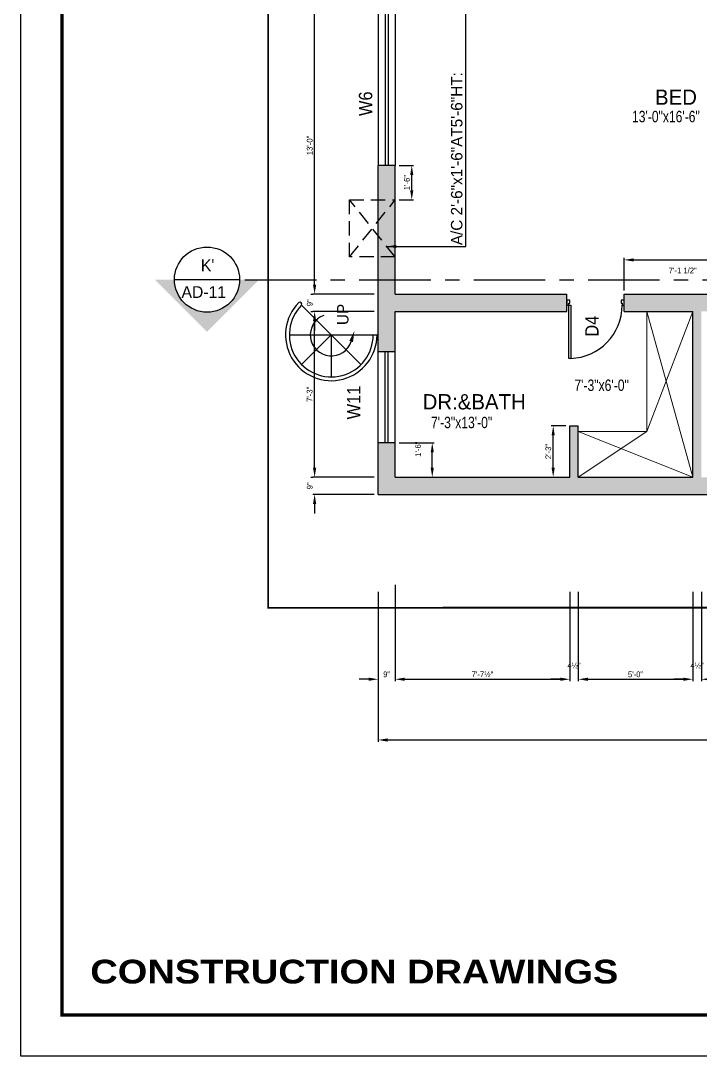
# Model space of a CAD drawing. Extents: x 10753 to 18704, y -5361 to 1140.
# Drawn here: x 11241 to 11597, y -735 to -192 of the extents above; entities that cross this region are included whole.
import ezdxf
from ezdxf.enums import TextEntityAlignment as Align

# ---------------------------------------------------------------- set-up
doc = ezdxf.new("R2010")
doc.units = 0
doc.header["$LTSCALE"] = 30
doc.header["$MEASUREMENT"] = 0
doc.header["$PDMODE"] = 3
doc.linetypes.add('CENTER', pattern=[2, 1.25, -0.25, 0.25, -0.25])
doc.linetypes.add('HIDDEN', pattern=[0.375, 0.25, -0.125])
doc.layers.get('0').update_dxf_attribs({"linetype": 'CONTINUOUS'})
doc.layers.get('DEFPOINTS').update_dxf_attribs({"linetype": 'CONTINUOUS'})
for name, color, linetype in [('cross sectional lines', 9, 'CONTINUOUS'), ('DIM', 6, 'CONTINUOUS'), ('DOOR', 4, 'CONTINUOUS'), ('SEAL', 1, 'CONTINUOUS'), ('SLINE', 3, 'CONTINUOUS'), ('stairs terrace', 1, 'CONTINUOUS'), ('TEXT', 13, 'CONTINUOUS'), ('TEXTDW', 3, 'CONTINUOUS'), ('WALL', 2, 'CONTINUOUS'), ('Walls Hatch', 51, 'CONTINUOUS'), ('WINDOW', 5, 'CONTINUOUS'), ('WL', 9, 'CONTINUOUS')]:
    doc.layers.add(name, color=color, linetype=linetype)
doc.layers.add('hatich', color=8, linetype='HIDDEN', lineweight=5)
doc.styles.add('EE', font='eurr____.ttf')
doc.styles.get("Standard").update_dxf_attribs({"font": 'stylu.ttf', "height": 3})
doc.styles.add('STYLE3', font='ariblk.ttf', dxfattribs={"height": 1})
doc.dimstyles.new('D1', dxfattribs={"dimtxt": 6, "dimasz": 5, "dimexe": 1, "dimexo": 2, "dimgap": 1, "dimtad": 1, "dimdec": 4, "dimzin": 3, "dimdsep": 46, "dimlunit": 4, "dimtxsty": 'Standard', "dimcen": 3, "dimclrd": 7, "dimclre": 7, "dimclrt": 2, "dimadec": 0, "dimazin": 0, "dimtfac": 1, "dimtdec": 4, "dimtofl": 0, "dimtmove": 2, "dimatfit": 3, "dimfxl": 1, "dimfrac": 2, "dimtolj": 1, "dimtzin": 1, "dimarcsym": 0})

# ---------------------------------------------------------------- blocks, each defined once
blk = doc.blocks.new('*D55')
at = {"layer": 'DEFPOINTS', "color": 0, "transparency": 16777216}
for p in [(11428.54, -515.05), (12255.04, -538.47), (12255.04, -569.31)]:
    blk.add_point(p, dxfattribs=at)
at = {"layer": 'DIM', "color": 7, "lineweight": -2, "transparency": 16777216}
for p, q in [((11428.54, -517.05), (11428.54, -570.31)), ((12255.04, -540.47), (12255.04, -570.31)), ((11433.54, -569.31), (12250.04, -569.31))]:
    blk.add_line(p, q, dxfattribs=at)
at = {"layer": 'DIM', "color": 7, "transparency": 16777216}
for points in [[(11433.54, -568.48), (11433.54, -570.15), (11428.54, -569.31)], [(12250.04, -568.48), (12250.04, -570.15), (12255.04, -569.31)]]:
    blk.add_solid(points, dxfattribs=at)
at = {"layer": 'DIM', "color": 2, "transparency": 16777216, "insert": (11841.79, -566.6), "char_height": 3, "attachment_point": 5}
blk.add_mtext('\\A1;68\'-10 1/2"', dxfattribs=at)
blk = doc.blocks.new('*D74')
at = {"layer": 'DEFPOINTS', "color": 0, "transparency": 16777216}
for p in [(11395.26, -179.56), (11428.54, -179.56), (11395.26, -335.56)]:
    blk.add_point(p, dxfattribs=at)
at = {"layer": 'DIM', "color": 7, "lineweight": -2, "transparency": 16777216}
for p, q in [((11426.54, -179.56), (11394.26, -179.56)), ((11395.26, -330.56), (11395.26, -184.56)), ((11393.26, -335.56), (11394.26, -335.56))]:
    blk.add_line(p, q, dxfattribs=at)
at = {"layer": 'DIM', "color": 7, "transparency": 16777216}
for points in [[(11394.43, -184.56), (11396.1, -184.56), (11395.26, -179.56)], [(11394.43, -330.56), (11396.1, -330.56), (11395.26, -335.56)]]:
    blk.add_solid(points, dxfattribs=at)
at = {"layer": 'DIM', "color": 2, "transparency": 16777216, "insert": (11392.7, -257.56), "char_height": 3, "attachment_point": 5, "rotation": 90}
blk.add_mtext('\\A1;13\'-0"', dxfattribs=at)
blk = doc.blocks.new('*D75')
at = {"layer": 'DEFPOINTS', "color": 0, "transparency": 16777216}
for p in [(11395.26, -335.56), (11428.54, -335.56), (11395.26, -344.56)]:
    blk.add_point(p, dxfattribs=at)
at = {"layer": 'DIM', "color": 7, "lineweight": -2, "transparency": 16777216}
for p, q in [((11395.26, -330.56), (11395.26, -325.56)), ((11426.54, -335.56), (11394.26, -335.56)), ((11393.26, -344.56), (11394.26, -344.56)), ((11395.26, -349.56), (11395.26, -354.56))]:
    blk.add_line(p, q, dxfattribs=at)
at = {"layer": 'DIM', "color": 7, "transparency": 16777216}
for points in [[(11394.43, -330.56), (11396.1, -330.56), (11395.26, -335.56)], [(11394.43, -349.56), (11396.1, -349.56), (11395.26, -344.56)]]:
    blk.add_solid(points, dxfattribs=at)
at = {"layer": 'DIM', "color": 2, "transparency": 16777216, "insert": (11392.71, -340.06), "char_height": 3, "attachment_point": 5, "rotation": 90}
blk.add_mtext('\\A1;9"', dxfattribs=at)
blk = doc.blocks.new('*D76')
at = {"layer": 'DEFPOINTS', "color": 0, "transparency": 16777216}
for p in [(11395.26, -344.56), (11428.54, -344.56), (11395.26, -431.56)]:
    blk.add_point(p, dxfattribs=at)
at = {"layer": 'DIM', "color": 7, "lineweight": -2, "transparency": 16777216}
for p, q in [((11426.54, -344.56), (11394.26, -344.56)), ((11395.26, -426.56), (11395.26, -349.56)), ((11393.26, -431.56), (11394.26, -431.56))]:
    blk.add_line(p, q, dxfattribs=at)
at = {"layer": 'DIM', "color": 7, "transparency": 16777216}
for points in [[(11394.43, -349.56), (11396.1, -349.56), (11395.26, -344.56)], [(11394.43, -426.56), (11396.1, -426.56), (11395.26, -431.56)]]:
    blk.add_solid(points, dxfattribs=at)
at = {"layer": 'DIM', "color": 2, "transparency": 16777216, "insert": (11392.66, -388.06), "char_height": 3, "attachment_point": 5, "rotation": 90}
blk.add_mtext('\\A1;7\'-3"', dxfattribs=at)
blk = doc.blocks.new('*D77')
at = {"layer": 'DEFPOINTS', "color": 0, "transparency": 16777216}
for p in [(11395.26, -431.56), (11428.54, -431.56), (11428.54, -440.56)]:
    blk.add_point(p, dxfattribs=at)
at = {"layer": 'DIM', "color": 7, "lineweight": -2, "transparency": 16777216}
for p, q in [((11395.26, -426.56), (11395.26, -421.56)), ((11426.54, -431.56), (11394.26, -431.56)), ((11426.54, -440.56), (11394.26, -440.56)), ((11395.26, -445.56), (11395.26, -450.56))]:
    blk.add_line(p, q, dxfattribs=at)
at = {"layer": 'DIM', "color": 7, "transparency": 16777216}
for points in [[(11394.43, -426.56), (11396.1, -426.56), (11395.26, -431.56)], [(11394.43, -445.56), (11396.1, -445.56), (11395.26, -440.56)]]:
    blk.add_solid(points, dxfattribs=at)
at = {"layer": 'DIM', "color": 2, "transparency": 16777216, "insert": (11392.71, -436.06), "char_height": 3, "attachment_point": 5, "rotation": 90}
blk.add_mtext('\\A1;9"', dxfattribs=at)
blk = doc.blocks.new('*D78')
at = {"layer": 'DEFPOINTS', "color": 0, "transparency": 16777216}
for p in [(11593.54, -489.63), (11533.54, -537.47), (11593.54, -537.47)]:
    blk.add_point(p, dxfattribs=at)
at = {"layer": 'DIM', "color": 7, "lineweight": -2, "transparency": 16777216}
for p, q in [((11593.54, -491.63), (11593.54, -538.47)), ((11533.54, -535.47), (11533.54, -536.47)), ((11538.54, -537.47), (11588.54, -537.47))]:
    blk.add_line(p, q, dxfattribs=at)
at = {"layer": 'DIM', "color": 7, "transparency": 16777216}
for points in [[(11538.54, -536.64), (11538.54, -538.31), (11533.54, -537.47)], [(11588.54, -536.64), (11588.54, -538.31), (11593.54, -537.47)]]:
    blk.add_solid(points, dxfattribs=at)
at = {"layer": 'DIM', "color": 2, "transparency": 16777216, "insert": (11563.54, -534.9), "char_height": 3, "attachment_point": 5}
blk.add_mtext('\\A1;5\'-0"', dxfattribs=at)
blk = doc.blocks.new('SG')
at = {"layer": 'stairs terrace'}
for p, q in [((34.28, 57.6), (34.28, 11.6)), ((34.28, 35.6), (18.72, 51.15)), ((34.28, 35.6), (49.83, 51.15)), ((34.28, 35.6), (12.28, 35.6)), ((18.72, 20.04), (34.28, 35.6))]:
    blk.add_line(p, q, dxfattribs=at)
for centre, radius, start, end in [((34.28, 35.6), 24, 45, 270), ((34.28, 35.6), 22, 45, 270), ((50.33, 52.07), 1.04, 241.7395, 28.2605), ((34.28, 35.6), 11, 21.2367, 251.5428)]:
    blk.add_arc(centre, radius, start, end, dxfattribs=at)
blk.add_solid([(31.08, 26.12), (36.54, 23.44), (30.51, 24.21)], dxfattribs=at)
blk.add_text('UP', height=6, dxfattribs=at).set_placement((39.42, 26.59))
blk = doc.blocks.new('*D82')
at = {"layer": 'DEFPOINTS', "color": 0, "transparency": 16777216}
for p in [(11598.04, -489.63), (11593.54, -537.47), (11593.54, -537.47)]:
    blk.add_point(p, dxfattribs=at)
at = {"layer": 'DIM', "color": 7, "lineweight": -2, "transparency": 16777216}
for p, q in [((11598.04, -491.63), (11598.04, -538.47)), ((11588.54, -537.47), (11583.54, -537.47)), ((11593.54, -535.47), (11593.54, -536.47)), ((11603.04, -537.47), (11608.04, -537.47))]:
    blk.add_line(p, q, dxfattribs=at)
at = {"layer": 'DIM', "color": 7, "transparency": 16777216}
for points in [[(11588.54, -536.64), (11588.54, -538.31), (11593.54, -537.47)], [(11603.04, -536.64), (11603.04, -538.31), (11598.04, -537.47)]]:
    blk.add_solid(points, dxfattribs=at)
at = {"layer": 'DIM', "color": 2, "transparency": 16777216, "insert": (11595.79, -530.24), "char_height": 3, "attachment_point": 5}
blk.add_mtext('\\A1;4½"', dxfattribs=at)
blk = doc.blocks.new('*D85')
at = {"layer": 'DEFPOINTS', "color": 0, "transparency": 16777216}
for p in [(11437.54, -486.01), (11529.04, -489.63), (11529.04, -537.47)]:
    blk.add_point(p, dxfattribs=at)
at = {"layer": 'DIM', "color": 7, "lineweight": -2, "transparency": 16777216}
for p, q in [((11437.54, -488.01), (11437.54, -538.47)), ((11529.04, -491.63), (11529.04, -538.47)), ((11442.54, -537.47), (11524.04, -537.47))]:
    blk.add_line(p, q, dxfattribs=at)
at = {"layer": 'DIM', "color": 7, "transparency": 16777216}
for points in [[(11442.54, -536.64), (11442.54, -538.31), (11437.54, -537.47)], [(11524.04, -536.64), (11524.04, -538.31), (11529.04, -537.47)]]:
    blk.add_solid(points, dxfattribs=at)
at = {"layer": 'DIM', "color": 2, "transparency": 16777216, "insert": (11483.29, -534.85), "char_height": 3, "attachment_point": 5}
blk.add_mtext('\\A1;7\'-7½"', dxfattribs=at)
blk = doc.blocks.new('*D86')
at = {"layer": 'DEFPOINTS', "color": 0, "transparency": 16777216}
for p in [(11533.54, -489.63), (11529.04, -537.47), (11529.04, -537.47)]:
    blk.add_point(p, dxfattribs=at)
at = {"layer": 'DIM', "color": 7, "lineweight": -2, "transparency": 16777216}
for p, q in [((11533.54, -491.63), (11533.54, -538.47)), ((11524.04, -537.47), (11519.04, -537.47)), ((11529.04, -535.47), (11529.04, -536.47)), ((11538.54, -537.47), (11543.54, -537.47))]:
    blk.add_line(p, q, dxfattribs=at)
at = {"layer": 'DIM', "color": 7, "transparency": 16777216}
for points in [[(11524.04, -536.64), (11524.04, -538.31), (11529.04, -537.47)], [(11538.54, -536.64), (11538.54, -538.31), (11533.54, -537.47)]]:
    blk.add_solid(points, dxfattribs=at)
at = {"layer": 'DIM', "color": 2, "transparency": 16777216, "insert": (11531.29, -530.24), "char_height": 3, "attachment_point": 5}
blk.add_mtext('\\A1;4½"', dxfattribs=at)
blk = doc.blocks.new('*D87')
at = {"layer": 'DEFPOINTS', "color": 0, "transparency": 16777216}
for p in [(11428.54, -489.63), (11437.54, -489.63), (11437.54, -537.47)]:
    blk.add_point(p, dxfattribs=at)
at = {"layer": 'DIM', "color": 7, "lineweight": -2, "transparency": 16777216}
for p, q in [((11428.54, -491.63), (11428.54, -538.47)), ((11437.54, -491.63), (11437.54, -538.47)), ((11423.54, -537.47), (11418.54, -537.47)), ((11442.54, -537.47), (11447.54, -537.47))]:
    blk.add_line(p, q, dxfattribs=at)
at = {"layer": 'DIM', "color": 7, "transparency": 16777216}
for points in [[(11423.54, -536.64), (11423.54, -538.31), (11428.54, -537.47)], [(11442.54, -536.64), (11442.54, -538.31), (11437.54, -537.47)]]:
    blk.add_solid(points, dxfattribs=at)
at = {"layer": 'DIM', "color": 2, "transparency": 16777216, "insert": (11433.04, -534.92), "char_height": 3, "attachment_point": 5}
blk.add_mtext('\\A1;9"', dxfattribs=at)
blk = doc.blocks.new('*D88')
at = {"layer": 'DEFPOINTS', "color": 0, "transparency": 16777216}
for p in [(11520.36, -404.56), (11529.04, -404.56), (11520.36, -431.56)]:
    blk.add_point(p, dxfattribs=at)
at = {"layer": 'DIM', "color": 7, "lineweight": -2, "transparency": 16777216}
for p, q in [((11527.04, -404.56), (11519.36, -404.56)), ((11520.36, -426.56), (11520.36, -409.56)), ((11518.36, -431.56), (11519.36, -431.56))]:
    blk.add_line(p, q, dxfattribs=at)
at = {"layer": 'DIM', "color": 7, "transparency": 16777216}
for points in [[(11519.52, -409.56), (11521.19, -409.56), (11520.36, -404.56)], [(11519.52, -426.56), (11521.19, -426.56), (11520.36, -431.56)]]:
    blk.add_solid(points, dxfattribs=at)
at = {"layer": 'DIM', "color": 2, "transparency": 16777216, "insert": (11517.8, -418.06), "char_height": 3, "attachment_point": 5, "rotation": 90}
blk.add_mtext('\\A1;2\'-3"', dxfattribs=at)
blk = doc.blocks.new('D1')
for p, q in [((-3, 40.85), (-1.5, 40.85)), ((-3, 1.85), (-3, 40.85)), ((-1.5, 40.85), (-1.5, 1.85)), ((-40.5, 1.88), (-42, 1.88)), ((-42, 1.88), (-42, -1.88)), ((-40.5, 0.38), (-40.5, 1.88)), ((-39.75, 0.38), (-40.5, 0.38)), ((-39.75, -1.88), (-39.75, 0.38)), ((-1.5, 1.85), (-3, 1.85)), ((-2.25, 0.38), (-2.25, -1.88)), ((-1.5, 0.38), (-2.25, 0.38)), ((0, 1.88), (-1.5, 1.88)), ((-1.5, 1.88), (-1.5, 0.38)), ((0, -1.88), (0, 1.88)), ((-42, -1.88), (-39.75, -1.88)), ((-2.25, -1.88), (0, -1.88))]:
    blk.add_line(p, q)
blk.add_arc((-1.5, 1.88), 39, 91.84981, 180)
blk = doc.blocks.new('WINDOW')
for p, q in [((12, 0), (0, 0)), ((12, -3.75), (0, -3.75)), ((12, -5.25), (0, -5.25)), ((12, -9), (0, -9))]:
    blk.add_line(p, q)
blk = doc.blocks.new('*D89')
at = {"layer": 'DEFPOINTS', "color": 0, "transparency": 16777216}
for p in [(11643.04, -317.59), (11643.04, -317.59), (11557.54, -335.56)]:
    blk.add_point(p, dxfattribs=at)
at = {"layer": 'DIM', "color": 7, "lineweight": -2, "transparency": 16777216}
for p, q in [((11557.54, -333.56), (11557.54, -316.59)), ((11562.54, -317.59), (11638.04, -317.59)), ((11643.04, -315.59), (11643.04, -316.59))]:
    blk.add_line(p, q, dxfattribs=at)
at = {"layer": 'DIM', "color": 7, "transparency": 16777216}
for points in [[(11562.54, -316.76), (11562.54, -318.43), (11557.54, -317.59)], [(11638.04, -316.76), (11638.04, -318.43), (11643.04, -317.59)]]:
    blk.add_solid(points, dxfattribs=at)
at = {"layer": 'DIM', "color": 2, "transparency": 16777216, "insert": (11588.29, -323.17), "char_height": 3, "attachment_point": 5}
blk.add_mtext('\\A1;7\'-1 1/2"', dxfattribs=at)
blk = doc.blocks.new('*D90')
at = {"layer": 'DEFPOINTS', "color": 0, "transparency": 16777216}
for p in [(11437.54, -268.06), (11446.2, -268.06), (11437.54, -286.06)]:
    blk.add_point(p, dxfattribs=at)
at = {"layer": 'DIM', "color": 7, "lineweight": -2, "transparency": 16777216}
for p, q in [((11439.54, -268.06), (11447.2, -268.06)), ((11446.2, -281.06), (11446.2, -273.06)), ((11439.54, -286.06), (11447.2, -286.06))]:
    blk.add_line(p, q, dxfattribs=at)
at = {"layer": 'DIM', "color": 7, "transparency": 16777216}
for points in [[(11445.37, -273.06), (11447.04, -273.06), (11446.2, -268.06)], [(11445.37, -281.06), (11447.04, -281.06), (11446.2, -286.06)]]:
    blk.add_solid(points, dxfattribs=at)
at = {"layer": 'DIM', "color": 2, "transparency": 16777216, "insert": (11443.65, -277.06), "char_height": 3, "attachment_point": 5, "rotation": 90}
blk.add_mtext('\\A1;1\'-6"', dxfattribs=at)
blk = doc.blocks.new('ACP')
at = {"layer": 'stairs terrace', "linetype": 'HIDDEN'}
for p, q in [((-3, 27), (27, 3)), ((-3, 3), (27, 27)), ((-3, 3), (-3, 27)), ((-3, 27), (27, 27)), ((27, 27), (27, 3))]:
    blk.add_line(p, q, dxfattribs=at)
blk = doc.blocks.new('*D106')
at = {"layer": 'DEFPOINTS', "color": 0, "transparency": 16777216}
for p in [(11437.54, -413.56), (11456.95, -413.56), (11437.54, -431.56)]:
    blk.add_point(p, dxfattribs=at)
at = {"layer": 'DIM', "color": 7, "lineweight": -2, "transparency": 16777216}
for p, q in [((11439.54, -413.56), (11457.95, -413.56)), ((11456.95, -426.56), (11456.95, -418.56)), ((11439.54, -431.56), (11457.95, -431.56))]:
    blk.add_line(p, q, dxfattribs=at)
at = {"layer": 'DIM', "color": 7, "transparency": 16777216}
for points in [[(11456.12, -418.56), (11457.78, -418.56), (11456.95, -413.56)], [(11456.12, -426.56), (11457.78, -426.56), (11456.95, -431.56)]]:
    blk.add_solid(points, dxfattribs=at)
at = {"layer": 'DIM', "color": 2, "transparency": 16777216, "insert": (11449.52, -416.82), "char_height": 3, "attachment_point": 5, "rotation": 90}
blk.add_mtext('\\A1;1\'-6"', dxfattribs=at)

msp = doc.modelspace()

# ---------------------------------------------------------------- hatches: boundary and pattern name
at = {"layer": 'SLINE'}
msp.add_hatch(color=3, dxfattribs=at).paths.add_polyline_path([(11311.43275, -327.93497), (11321.76885, -327.93497, 0.414213562), (11338.84533, -345.01146, 0.414213562), (11355.92182, -327.93497), (11366.25792, -327.93497), (11338.84533, -355.34756)])
at = {"layer": 'Walls Hatch'}
h = msp.add_hatch(color=51, dxfattribs=at)
h.dxf.hatch_style = 1
h.paths.add_polyline_path([(11437.5352, -431.55953), (11437.5352, -413.55953), (11428.5352, -413.55953), (11428.5352, -440.55953), (11602.5352, -440.55953), (11602.5352, -431.55953), (11598.0352, -431.55953), (11598.0352, -344.55953), (11718.0352, -344.55953), (11718.0352, -368.55953), (11722.5352, -368.55953), (11722.5352, -327.96779), (11718.0352, -327.96779), (11718.0352, -335.55953), (11652.0352, -335.55953), (11652.0352, -327.96779), (11643.0352, -327.96779), (11643.0352, -335.55953), (11557.5352, -335.55953), (11557.5352, -344.55953), (11593.5352, -344.55953), (11593.5352, -431.55953), (11533.5352, -431.55953), (11533.5352, -404.55953), (11529.0352, -404.55953), (11529.0352, -431.55953)])
h.paths.add_polyline_path([(11428.5352, -327.96779), (11428.5352, -365.55953), (11437.5352, -365.55953), (11437.5352, -344.55953), (11527.5352, -344.55953), (11527.5352, -335.55953), (11437.5352, -335.55953), (11437.5352, -327.96779)], flags=17)
h.paths.add_polyline_path([(11428.5352, -268.05953), (11428.5352, -327.96779), (11437.5352, -327.96779), (11437.5352, -268.05953)])
h.paths.add_polyline_path([(11437.5352, -170.55953), (11437.5352, -91.05953), (11499.0352, -91.05953), (11499.0352, -86.55953), (11437.5352, -86.55953), (11437.5352, -82.05953), (11428.5352, -82.05953), (11428.5352, -184.05953), (11437.5352, -184.05953), (11437.5352, -179.55953), (11643.0352, -179.55953), (11643.0352, -184.05953), (11652.0352, -184.05953), (11652.0352, -179.55953), (11676.0352, -179.55953), (11676.0352, -170.55953), (11542.5352, -170.55953), (11542.5352, -143.55953), (11533.5352, -143.55953), (11533.5352, -170.55953)])
h.paths.add_polyline_path([(11428.5352, 30.44047), (11428.5352, -34.05953), (11437.5352, -34.05953), (11437.5352, 21.44047), (11533.5352, 21.44047), (11533.5352, -86.55953), (11529.0352, -86.55953), (11529.0352, -91.05953), (11533.5352, -91.05953), (11533.5352, -95.55953), (11542.5352, -95.55953), (11542.5352, 21.44047), (11635.5352, 21.44047), (11635.5352, 30.44047)])
h.paths.add_polyline_path([(11643.0352, -226.05953), (11643.0352, -327.96779), (11652.0352, -327.96779), (11652.0352, -251.55953), (11656.5352, -251.55953), (11656.5352, -242.55953), (11652.0352, -242.55953), (11652.0352, -226.05953)])
h.paths.add_polyline_path([(11698.5352, -242.55953), (11698.5352, -251.55953), (11718.0352, -251.55953), (11718.0352, -327.96779), (11722.5352, -327.96779), (11722.5352, -242.55953)])
h.paths.add_polyline_path([(11700.0352, -431.55953), (11700.0352, -440.55953), (11751.0352, -440.55953), (11751.0352, -431.55953), (11722.5352, -431.55953), (11722.5352, -404.55953), (11718.0352, -404.55953), (11718.0352, -431.55953)])
h.paths.add_polyline_path([(11638.5352, -431.55953), (11638.5352, -440.55953), (11664.0352, -440.55953), (11664.0352, -431.55953)], flags=17)
h.paths.add_polyline_path([(11722.5352, 6.44047), (11722.5352, -170.55953), (11718.0352, -170.55953), (11718.0352, -179.55953), (11731.5352, -179.55953), (11731.5352, -2.55953), (11783.36537, -2.55953), (11783.36647, 6.44047), (11731.5352, 6.44047)])
h.paths.add_polyline_path([(11783.36647, 6.44047), (11783.36537, -2.55953), (11790.0352, -2.55953), (11790.0352, 6.44047)])
h.paths.add_polyline_path([(11934.0352, 6.44047), (11934.0352, -2.55953), (12001.5352, -2.55953), (12001.5352, 6.44047)])
h.paths.add_polyline_path([(12052.5352, 30.44047), (12052.5352, 21.44047), (12205.5352, 21.44047), (12205.5352, 30.44047)])
h.paths.add_polyline_path([(11995.5352, -431.55953), (11995.5352, -440.55953), (12036.0352, -440.55953), (12036.0352, -327.96779), (12031.5352, -327.96779), (12031.5352, -431.55953)])
h.paths.add_polyline_path([(12080.67124, -280.19556), (12071.80728, -289.05953), (12039.39917, -289.05953), (12031.93039, -281.59075), (12028.74841, -284.77273), (12031.5352, -287.55953), (12031.5352, -327.96779), (12036.0352, -327.96779), (12036.0352, -293.55953), (12078.0352, -293.55953), (12078.0352, -327.96779), (12087.0352, -327.96779), (12087.0352, -286.55953)])
h.paths.add_polyline_path([(12078.0352, -327.96779), (12078.0352, -440.55953), (12087.0352, -440.55953), (12087.0352, -327.96779)])
h.paths.add_polyline_path([(12092.40907, -500.55953, -0.298216627), (12085.5352, -505.05953), (12247.5352, -505.05953, -0.298216627), (12240.66134, -500.55953)])
h.paths.add_polyline_path([(12151.7967, -213.5701), (12151.7967, -208.05953), (12147.2967, -208.05953), (12147.2967, -213.5701), (12139.95801, -220.9088), (12146.32197, -227.27276), (12148.87584, -224.71889, 0.232954432), (12205.59431, -250.05953), (12247.5352, -250.05953, -0.474497868), (12240.18673, -241.05953), (12238.5352, -241.05953), (12238.5352, -224.55953), (12229.5352, -224.55953), (12229.5352, -241.05953), (12205.41942, -241.05953, -0.262785094)])
h.paths.add_polyline_path([(12229.5352, -203.55953), (12229.5352, -212.55953), (12238.5352, -212.55953), (12238.5352, -203.55953)])
h.paths.add_polyline_path([(12147.2967, -179.55953), (12147.2967, -184.05953), (12151.7967, -184.05953), (12151.7967, -179.55953)])
h.paths.add_polyline_path([(12046.85116, -100.42345, 0.151876917), (11993.36553, -86.67505), (11993.36553, -109.56647), (11991.76982, -112.33032), (11993.20709, -127.8409), (12002.36553, -111.97802), (12002.36553, -95.67307, -0.399063942), (12081.99953, -179.55953), (12094.5352, -179.55953), (12094.5352, -170.55953), (12090.56302, -170.55953, 0.125206602), (12075.00902, -127.41992), (12079.0099, -123.41905), (12075.82792, -120.23707), (12070.17106, -120.23707), (12054.61471, -104.68072), (12054.61471, -99.02386), (12051.43273, -95.84188)])
h.paths.add_polyline_path([(11983.12931, -127.29613), (11986.56004, -139.35392), (11993.20709, -127.8409), (11991.76982, -112.33032)])
h.paths.add_polyline_path([(11977.14053, -137.669), (11981.06147, -145.54332, -0.018810037), (11983.66605, -144.36647), (11986.56004, -139.35392), (11983.12931, -127.29613)])
h.paths.add_polyline_path([(11974.15872, -142.83365), (11981.95295, -147.33365), (11977.14053, -137.669)])
h.paths.add_polyline_path([(11878.5352, -327.96779), (11878.5352, -431.55953), (11823.0352, -431.55953), (11823.0352, -440.55953), (11923.5352, -440.55953), (11923.5352, -431.55953), (11887.5352, -431.55953), (11887.5352, -327.96779)])
h.paths.add_polyline_path([(11978.09401, -55.56685), (11978.09401, -33.68837), (11964.19211, -33.68837), (11964.19211, -55.56685)], flags=9)
h.paths.add_polyline_path([(12254.2863, -193.63834), (12236.95394, -193.63834), (12236.95394, -207.54024), (12254.2863, -207.54024)], flags=9)
h.paths.add_polyline_path([(12018.38879, -307.63695), (11996.51031, -307.63695), (11996.51031, -321.53885), (12018.38879, -321.53885)], flags=9)
h.paths.add_polyline_path([(11964.2214, -274.41311), (11964.2214, -252.53464), (11950.3195, -252.53464), (11950.3195, -274.41311)], flags=9)
h.paths.add_polyline_path([(11876.15673, 76.38012), (11848.32217, 76.38012), (11848.32217, 62.47822), (11876.15673, 62.47822)], flags=9)
h.paths.add_polyline_path([(12135.65673, 76.3933), (12107.82217, 76.3933), (12107.82217, 62.4914), (12135.65673, 62.4914)], flags=9)
h.paths.add_polyline_path([(12162.0374, 8.43415), (12134.20285, 8.43415), (12134.20285, -5.46775), (12162.0374, -5.46775)], flags=9)
h.paths.add_polyline_path([(12002.76946, 67.73726), (11991.39318, 67.73726), (11991.39318, 53.83536), (12002.76946, 53.83536)], flags=9)
h.paths.add_polyline_path([(12225.51976, -195.31062), (12225.51976, -177.97827), (12211.61786, -177.97827), (12211.61786, -195.31062)], flags=9)
h.paths.add_polyline_path([(11982.7673, -228.69094), (11982.7673, -206.81246), (11968.8654, -206.81246), (11968.8654, -228.69094)], flags=9)
h.paths.add_polyline_path([(11844.49421, -206.49396), (11822.61573, -206.49396), (11822.61573, -220.39587), (11844.49421, -220.39587)], flags=9)
h.paths.add_polyline_path([(11996.10235, -176.75185), (12005.82864, -151.18355), (11992.83511, -146.24076), (11983.10883, -171.80906)], flags=9)
h.paths.add_polyline_path([(12181.02322, -206.99714), (12200.11665, -183.42636), (12189.31423, -174.67589), (12170.2208, -198.24667)], flags=9)
h.paths.add_polyline_path([(12060.74216, -266.6135), (12060.74216, -236.19622), (12046.84026, -236.19622), (12046.84026, -266.6135)], flags=9)
h.paths.add_polyline_path([(12124.85067, -197.38532), (12094.4334, -197.38532), (12094.4334, -211.28722), (12124.85067, -211.28722)], flags=9)
h.paths.add_polyline_path([(11913.4478, -227.27367), (11913.4478, -200.0826), (11904.11178, -200.0826), (11904.11178, -227.27367)], flags=9)
h.paths.add_polyline_path([(12227.59477, -215.44147), (12227.59477, -191.19468), (12216.64126, -191.19468), (12216.64126, -215.44147)], flags=9)
h.paths.add_polyline_path([(12227.88046, -239.60015), (12227.88046, -215.35336), (12216.92694, -215.35336), (12216.92694, -239.60015)], flags=25)
h.paths.add_polyline_path([(11834.07864, -22.1762), (11834.07864, -4.36925), (11823.29423, -4.36925), (11823.29423, -22.1762)], flags=9)
h.paths.add_polyline_path([(11874.26296, -8.72197), (11853.66815, -8.72197), (11853.66815, -16.53492), (11874.26296, -16.53492)], flags=9)
h.paths.add_polyline_path([(12035.60031, 0.11156), (12035.60031, 17.97489), (12024.64679, 17.97489), (12024.64679, 0.11156)], flags=9)
h.paths.add_polyline_path([(11840.9377, -135.22542), (11840.9377, -84.34607), (11831.57533, -84.34607), (11831.57533, -135.22542)], flags=9)
h.paths.add_polyline_path([(11842.17557, -293.98304), (11842.17557, -267.18808), (11832.83955, -267.18808), (11832.83955, -293.98304)], flags=9)
h.paths.add_polyline_path([(11832.82372, -291.30926), (11832.82372, -267.12478), (11820.25271, -267.12478), (11820.25271, -291.30926)], flags=9)
h.paths.add_polyline_path([(11888.39631, -275.19896), (11888.39631, -258.74058), (11877.51966, -258.74058), (11877.51966, -275.19896)], flags=9)
h.paths.add_polyline_path([(11950.48919, -186.47707), (11950.48919, -170.14423), (11939.98919, -170.14423), (11939.98919, -186.47707)], flags=9)
h.paths.add_polyline_path([(12165.48471, -134.29874), (12165.48471, -107.48182), (12156.0828, -107.48182), (12156.0828, -134.29874)], flags=9)
h.paths.add_polyline_path([(12079.87571, -104.82656), (12068.7644, -93.71525), (12062.3026, -100.17705), (12073.41391, -111.28835)], flags=25)
h.paths.add_polyline_path([(12057.69844, -204.98995), (12057.69844, -191.0024), (12048.53372, -191.0024), (12048.53372, -204.98995)], flags=9)
h.paths.add_polyline_path([(12113.62211, -167.16891), (12113.62211, -150.77715), (12102.94532, -150.77715), (12102.94532, -167.16891)], flags=9)
h.paths.add_polyline_path([(12156.16243, -145.60171), (12156.16243, -90.202), (12143.53871, -90.202), (12143.53871, -145.60171)], flags=9)
h.paths.add_polyline_path([(12018.31468, -285.14858), (12018.31468, -268.81574), (12007.81468, -268.81574), (12007.81468, -285.14858)], flags=9)
h.paths.add_polyline_path([(12035.15737, -261.90462), (12035.15737, -221.26919), (12022.69178, -221.26919), (12022.69178, -261.90462)], flags=9)
h.paths.add_polyline_path([(12044.58947, -254.9014), (12044.58947, -232.82448), (12035.26662, -232.82448), (12035.26662, -254.9014)], flags=9)
h.paths.add_polyline_path([(12099.17199, -277.17295), (12099.17199, -252.88587), (12088.29535, -252.88587), (12088.29535, -277.17295)], flags=9)
h.paths.add_polyline_path([(12017.55924, -238.34151), (12017.55924, -208.84004), (12008.15733, -208.84004), (12008.15733, -238.34151)], flags=9)
h.paths.add_polyline_path([(12008.10261, -238.3426), (12008.10261, -198.89897), (11998.48329, -198.89897), (11998.48329, -238.3426)], flags=9)
h.paths.add_polyline_path([(12164.51588, -201.52016), (12164.51588, -185.07714), (12153.68536, -185.07714), (12153.68536, -201.52016)], flags=9)
h.paths.add_polyline_path([(12138.05497, -324.25012), (12138.05497, -306.86725), (12128.90343, -306.86725), (12128.90343, -324.25012)], flags=9)
h.paths.add_polyline_path([(12207.08979, -236.23521), (12207.08979, -192.10343), (12194.65934, -192.10343), (12194.65934, -236.23521)], flags=9)
h.paths.add_polyline_path([(12216.70234, -234.51082), (12216.70234, -201.02424), (12206.99077, -201.02424), (12206.99077, -234.51082)], flags=9)
h.paths.add_polyline_path([(12082.56858, -229.26098), (12082.56858, -211.80344), (12073.19304, -211.80344), (12073.19304, -229.26098)], flags=9)
h.paths.add_polyline_path([(11829.89638, -139.78242), (11829.89638, -69.64186), (11817.43079, -69.64186), (11817.43079, -139.78242)], flags=9)
h.paths.add_polyline_path([(12237.67486, -20.12186), (12237.67486, -2.31491), (12226.89046, -2.31491), (12226.89046, -20.12186)], flags=9)
h.paths.add_polyline_path([(12001.90463, -87.03355), (12001.90463, -13.64596), (11992.52908, -13.64596), (11992.52908, -87.03355)], flags=9)

# ---------------------------------------------------------------- linework, layer by layer
at = {"layer": 'cross sectional lines', "linetype": 'CENTER'}
msp.add_line((11358.67541, -327.96779), (12379.48144, -327.96779), dxfattribs=at)
at = {"layer": 'hatich', "linetype": 'Continuous'}
for p, q in [((11569.5352, -344.55953), (11593.5352, -431.55953)), ((11569.5352, -407.55953), (11593.5352, -344.55953)), ((11569.5352, -407.55953), (11569.5352, -344.55953)), ((11533.5352, -407.55953), (11593.5352, -431.55953)), ((11533.5352, -431.55953), (11569.5352, -407.55953)), ((11533.5352, -407.55953), (11569.5352, -407.55953))]:
    msp.add_line(p, q, dxfattribs=at)
at = {"layer": 'SEAL', "color": 1}
msp.add_lwpolyline([(12659.23917, 216.90941), (12659.23917, -735.16087), (11241.16089, -735.16087), (11241.16089, 216.90941)], close=True, dxfattribs=at)
at = {"layer": 'SLINE', "color": 3}
msp.add_line((11321.76885, -327.93497), (11355.92182, -327.93497), dxfattribs=at)
msp.add_circle((11338.84533, -327.93497), 17.07648, dxfattribs=at)
at = {"layer": 'WALL'}
for p, q in [((11428.5352, -365.55953), (11428.5352, -268.05953)), ((11437.5352, -268.05953), (11428.5352, -268.05953)), ((11437.5352, -335.55953), (11437.5352, -268.05953)), ((11437.5352, -335.55953), (11527.5352, -335.55953)), ((11527.5352, -344.55953), (11527.5352, -335.55953)), ((11557.5352, -344.55953), (11557.5352, -335.55953)), ((11557.5352, -335.55953), (11643.0352, -335.55953)), ((11437.5352, -344.55953), (11527.5352, -344.55953)), ((11437.5352, -365.55953), (11437.5352, -344.55953)), ((11557.5352, -344.55953), (11593.5352, -344.55953)), ((11593.5352, -431.55953), (11593.5352, -344.55953)), ((11428.5352, -365.55953), (11437.5352, -365.55953)), ((11529.0352, -404.55953), (11533.5352, -404.55953)), ((11529.0352, -431.55953), (11529.0352, -404.55953)), ((11533.5352, -431.55953), (11533.5352, -404.55953)), ((11437.5352, -413.55953), (11428.5352, -413.55953)), ((11428.5352, -440.55953), (11428.5352, -413.55953)), ((11437.5352, -431.55953), (11437.5352, -413.55953)), ((11437.5352, -431.55953), (11529.0352, -431.55953)), ((11533.5352, -431.55953), (11593.5352, -431.55953)), ((11428.5352, -440.55953), (11602.5352, -440.55953))]:
    msp.add_line(p, q, dxfattribs=at)
at = {"layer": 'WALL', "const_width": 1}
msp.add_lwpolyline([(12082.05568, -499.81053), (11370.91591, -500.026), (11370.91591, 66.82836)], dxfattribs=at)
at = {"layer": 'WL', "const_width": 1.80316}
msp.add_lwpolyline([(12637.6012, 195.27145), (12637.6012, -713.52291), (11262.79885, -713.52291), (11262.79885, 195.27145)], close=True, dxfattribs=at)

# ---------------------------------------------------------------- block references
at = {"layer": 'DOOR', "xscale": 0.7142857142857143, "yscale": 0.7142857142857143, "zscale": 0.7142857142857143, "rotation": 180}
msp.add_blockref('D1', (11527.5352, -340.05953), dxfattribs=at)
at = {"layer": 'WALL', "rotation": 90}
for name, p in [('ACP', (11440.5352, -313.05953)), ('SG', (11439.60412, -391.19309))]:
    msp.add_blockref(name, p, dxfattribs=at)
at = {"layer": 'WINDOW'}
for p, xscale, zscale, rotation in [((11428.5352, -268.05953), 7, 7, 90), ((11437.5352, -365.55953), 4, 4, 270)]:
    msp.add_blockref('WINDOW', p, dxfattribs=dict(at, xscale=xscale, zscale=zscale, rotation=rotation))

# ---------------------------------------------------------------- texts
at = {"layer": 'SLINE', "color": 3, "attachment_point": 1, "style": 'EE'}
for s, width, insert, char_height in [("{\\C0;K'}", 21.3389558, (11335.61563, -317.3565), 6.157386), ('{\\C0;AD-11}', 31.0716794, (11325.4729, -331.36746), 6.1573861)]:
    msp.add_mtext_dynamic_manual_height_columns(s, width=width, gutter_width=45, heights=[0], dxfattribs=dict(at, insert=insert, char_height=char_height))
at = {"layer": 'TEXT'}
msp.add_text('A/C 2\'-6"x1\'-6"AT5\'-6"HT:', height=6, rotation=90, dxfattribs=at).set_placement((11472.75474, -309.88223))
for s, p in [('BED', (11573.73392, -236.25976)), ('DR:&BATH', (11451.88684, -395.98367))]:
    msp.add_text(s, height=8, dxfattribs=at).set_placement(p)
for s, width, p in [('13\'-0"x16\'-6"', 0.791402, (11561.6867, -245.42896)), ('7\'-3"x6\'-0"', 0.794151, (11531.47073, -386.3037)), ('7\'-3"x13\'-0"', 0.794151, (11456.2985, -405.83018))]:
    msp.add_text(s, height=6, dxfattribs=dict(at, width=width)).set_placement(p)
at = {"layer": 'TEXTDW', "width": 0.918649}
for s, p in [('W6', (11425.47759, -242.15612)), ('D4', (11544.13921, -357.84953)), ('W11', (11419.29551, -401.22322))]:
    msp.add_text(s, height=7, rotation=90, dxfattribs=at).set_placement(p)
at = {"layer": 'WALL', "color": 1, "style": 'STYLE3'}
msp.add_text('CONSTRUCTION DRAWINGS', height=12.4676175, dxfattribs=at).set_placement((11416.07596, -696.99051), align=Align.CENTER)

# ---------------------------------------------------------------- dimensions: what is measured, and where the dimension line sits
at = {"layer": 'DIM'}
for base, p1, p2, angle, picture, middle in [((11395.2638, -179.55953), (11395.2638, -335.55953), (11428.5352, -179.55953), 90, '*D74', (11392.69902, -257.55953)), ((11446.20196, -268.05953), (11437.5352, -286.05953), (11437.5352, -268.05953), 90, '*D90', (11443.64596, -277.05953)), ((11395.2638, -335.55953), (11395.2638, -344.55953), (11428.5352, -335.55953), 90, '*D75', (11392.71439, -340.05953)), ((11395.2638, -344.55953), (11395.2638, -431.55953), (11428.5352, -344.55953), 90, '*D76', (11392.65619, -388.05953)), ((11520.35736, -404.55953), (11520.35736, -431.55953), (11529.0352, -404.55953), 90, '*D88', (11517.80355, -418.05953)), ((11395.2638, -431.55953), (11428.5352, -440.55953), (11428.5352, -431.55953), 90, '*D77', (11392.71439, -436.05953)), ((11437.5352, -537.47289), (11428.5352, -489.63016), (11437.5352, -489.63016), 180, '*D87', (11433.0352, -534.92348)), ((11593.5352, -537.47289), (11533.5352, -537.47289), (11593.5352, -489.63016), 180, '*D78', (11563.5352, -534.89712)), ((12255.0352, -569.31168), (11428.5352, -515.05153), (12255.0352, -538.47289), 180, '*D55', (11841.7852, -566.60304))]:
    dim = msp.add_linear_dim(base=base, p1=p1, p2=p2, angle=angle, dimstyle='D1', dxfattribs=at)
    dim.commit()
    dim.dimension.update_dxf_attribs({"geometry": picture, "text_midpoint": middle})
for base, p1, p2, angle, picture, middle in [((11643.0352, -317.59393), (11557.5352, -335.55953), (11643.0352, -317.59393), 180, '*D89', (11588.2852, -323.16536)), ((11456.95137, -413.55953), (11437.5352, -431.55953), (11437.5352, -413.55953), 90, '*D106', (11449.52267, -416.82481))]:
    dim = msp.add_linear_dim(base=base, p1=p1, p2=p2, angle=angle, dimstyle='D1', dxfattribs=at)
    dim.commit()
    dim.dimension.update_dxf_attribs({"geometry": picture, "text_midpoint": middle, "dimtype": 160})
for base, p1, p2, text, picture, middle in [((11529.0352, -537.47289), (11437.5352, -486.01164), (11529.0352, -489.63016), '7\'-7½"', '*D85', (11483.2852, -534.8543)), ((11529.0352, -537.47289), (11533.5352, -489.63016), (11529.0352, -537.47289), '4½"', '*D86', (11531.2852, -530.239)), ((11593.5352, -537.47289), (11598.0352, -489.63016), (11593.5352, -537.47289), '4½"', '*D82', (11595.7852, -530.239))]:
    dim = msp.add_linear_dim(base=base, p1=p1, p2=p2, angle=180, text=text, dimstyle='D1', dxfattribs=at)
    dim.commit()
    dim.dimension.update_dxf_attribs({"geometry": picture, "text_midpoint": middle})

# ---------------------------------------------------------------- leaders
at = {"layer": 'DIM', "color": 7}
msp.add_leader([(11433.12654, -310.5487), (11474.57311, -310.5487), (11474.57311, -183.83846)], dimstyle='D1', dxfattribs=at)

doc.saveas('drawing.dxf')
